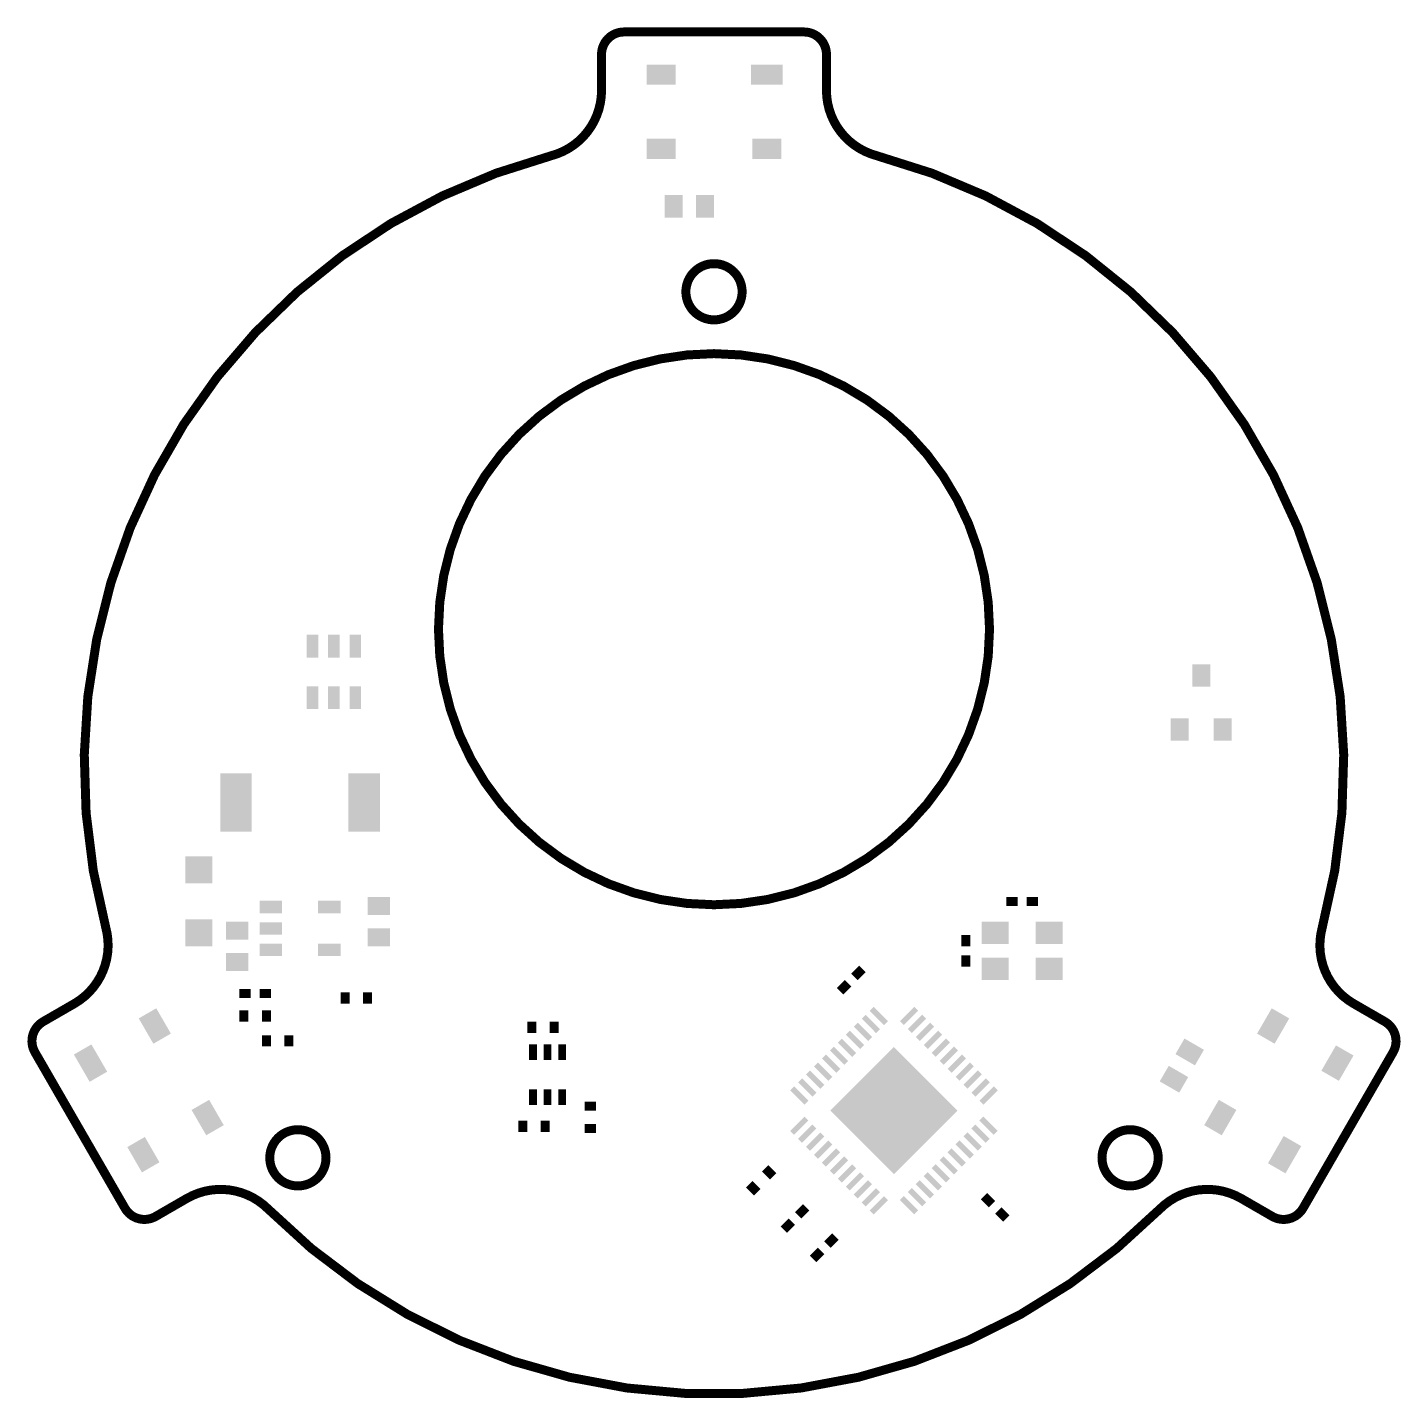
# Model space of a CAD drawing. Extents: x 4.5 to 65.5, y 0.8 to 61.8.
import ezdxf

# ---------------------------------------------------------------- set-up
doc = ezdxf.new("R2010")
doc.units = 0
doc.layers.add('20', color=7, linetype='CONTINUOUS')
doc.layers.add('31', color=253, linetype='CONTINUOUS')

# ---------------------------------------------------------------- blocks, each defined once
blk = doc.blocks.new('RECT')
blk.add_solid([(-0.5, -0.5), (0.5, -0.5), (-0.5, 0.5), (0.5, 0.5)])

msp = doc.modelspace()

# ---------------------------------------------------------------- linework, layer by layer
at = {"layer": '20'}
for points, const_width in [([(31, 61.55, 0.4142), (30, 60.55)], 0.4), ([(31, 61.65, 1), (31, 61.45)], 0.2), ([(31, 61.45, 1), (31, 61.65)], 0.2), ([(40, 60.55, 0.4142), (39, 61.55)], 0.4), ([(39, 61.65, 1), (39, 61.45)], 0.2), ([(39, 61.45, 1), (39, 61.65)], 0.2), ([(30.1, 60.55, 1), (29.9, 60.55)], 0.2), ([(29.9, 60.55, 1), (30.1, 60.55)], 0.2), ([(40.1, 60.55, 1), (39.9, 60.55)], 0.2), ([(39.9, 60.55, 1), (40.1, 60.55)], 0.2), ([(27.7742, 56.0516, 0.3397), (30, 58.95)], 0.4), ([(30.1, 58.95, 1), (29.9, 58.95)], 0.2), ([(29.9, 58.95, 1), (30.1, 58.95)], 0.2), ([(40, 58.95, 0.3397), (42.2258, 56.0516)], 0.4), ([(40.1, 58.95, 1), (39.9, 58.95)], 0.2), ([(39.9, 58.95, 1), (40.1, 58.95)], 0.2), ([(27.7742, 56.0516, 0.4147), (7.9597, 21.7319)], 0.4), ([(27.7484, 56.1482, 1), (27.8, 55.955)], 0.2), ([(27.8, 55.955, 1), (27.7484, 56.1482)], 0.2), ([(62.0403, 21.7319, 0.4147), (42.2258, 56.0516)], 0.4), ([(42.2516, 56.1482, 1), (42.2, 55.955)], 0.2), ([(42.2, 55.955, 1), (42.2516, 56.1482)], 0.2), ([(35, 48.75, 1), (35, 51.25, 1), (35, 48.75)], 0.4), ([(35, 22.75, 1), (35, 47.25, 1), (35, 22.75)], 0.4), ([(6.5626, 18.3552, 0.3397), (7.9598, 21.7319)], 0.4), ([(8.0563, 21.7579, 1), (7.8632, 21.706)], 0.2), ([(7.8632, 21.706, 1), (8.0563, 21.7579)], 0.2), ([(62.0403, 21.7319, 0.3397), (63.4374, 18.3551)], 0.4), ([(61.9437, 21.7579, 1), (62.1368, 21.706)], 0.2), ([(62.1368, 21.706, 1), (61.9437, 21.7579)], 0.2), ([(6.5126, 18.4418, 1), (6.6126, 18.2685)], 0.2), ([(6.6126, 18.2685, 1), (6.5126, 18.4418)], 0.2), ([(63.4874, 18.4418, 1), (63.3874, 18.2685)], 0.2), ([(63.3874, 18.2685, 1), (63.4874, 18.4417)], 0.2), ([(5.1769, 17.5552, 0.4142), (4.8109, 16.1891)], 0.4), ([(5.1269, 17.6418, 1), (5.2269, 17.4685)], 0.2), ([(5.2269, 17.4685, 1), (5.1269, 17.6418)], 0.2), ([(65.1891, 16.1891, 0.4142), (64.8231, 17.5551)], 0.4), ([(64.8731, 17.6417, 1), (64.7731, 17.4685)], 0.2), ([(64.7731, 17.4685, 1), (64.8731, 17.6418)], 0.2), ([(4.8975, 16.2391, 1), (4.7243, 16.1391)], 0.2), ([(4.7243, 16.1391, 1), (4.8975, 16.2391)], 0.2), ([(65.1025, 16.2391, 1), (65.2757, 16.1391)], 0.2), ([(65.2757, 16.1391, 1), (65.1025, 16.2391)], 0.2), ([(16.5, 10.25, 1), (16.5, 12.75, 1), (16.5, 10.25)], 0.4), ([(53.5, 10.25, 1), (53.5, 12.75, 1), (53.5, 10.25)], 0.4), ([(15.1856, 9.2165, 0.3397), (11.5626, 9.6949)], 0.4), ([(11.5126, 9.7815, 1), (11.6126, 9.6083)], 0.2), ([(11.6126, 9.6083, 1), (11.5126, 9.7815)], 0.2), ([(58.4374, 9.6949, 0.3397), (54.8144, 9.2165)], 0.4), ([(58.4874, 9.7815, 1), (58.3874, 9.6083)], 0.2), ([(58.3874, 9.6083, 1), (58.4874, 9.7815)], 0.2), ([(8.8109, 9.2609, 0.4142), (10.1769, 8.8949)], 0.4), ([(8.8975, 9.3109, 1), (8.7243, 9.2109)], 0.2), ([(8.7243, 9.2109, 1), (8.8975, 9.3109)], 0.2), ([(15.1856, 9.2165, 0.4147), (54.8145, 9.2165)], 0.4), ([(15.2563, 9.2871, 1), (15.1148, 9.1458)], 0.2), ([(15.1148, 9.1458, 1), (15.2563, 9.2871)], 0.2), ([(54.7437, 9.2871, 1), (54.8852, 9.1458)], 0.2), ([(54.8852, 9.1458, 1), (54.7437, 9.2871)], 0.2), ([(59.8231, 8.8949, 0.4142), (61.1891, 9.2609)], 0.4), ([(61.1025, 9.3109, 1), (61.2757, 9.2109)], 0.2), ([(61.2757, 9.2109, 1), (61.1025, 9.3109)], 0.2), ([(10.1269, 8.9815, 1), (10.2269, 8.8083)], 0.2), ([(10.2269, 8.8083, 1), (10.1269, 8.9815)], 0.2), ([(59.8731, 8.9815, 1), (59.7731, 8.8083)], 0.2), ([(59.7731, 8.8083, 1), (59.8731, 8.9815)], 0.2)]:
    msp.add_lwpolyline(points, format="xyb", dxfattribs=dict(at, const_width=const_width))
at = {"layer": '20', "const_width": 0.4}
for points in [[(31, 61.55), (39, 61.55)], [(30, 58.95), (30, 60.55)], [(40, 60.55), (40, 58.95)], [(5.1769, 17.5552), (6.5626, 18.3552)], [(63.4374, 18.3552), (64.8231, 17.5552)], [(8.8109, 9.2609), (4.8109, 16.1891)], [(65.1891, 16.1891), (61.1891, 9.2609)], [(11.5626, 9.6949), (10.1769, 8.8949)], [(59.8231, 8.8949), (58.4374, 9.6949)]]:
    msp.add_lwpolyline(points, dxfattribs=at)

# ---------------------------------------------------------------- block references
at = {"layer": '31'}
for p, xscale, yscale in [((32.65, 59.65), 1.3, 0.9), ((37.35, 59.65), 1.4, 0.9), ((32.65, 56.35), 1.3, 0.9), ((37.35, 56.35), 1.3, 0.9), ((14.15, 18.8), 0.5, 0.4), ((15.05, 18.8), 0.5, 0.4), ((18.6, 18.6), 0.4, 0.5), ((19.6, 18.6), 0.4, 0.5)]:
    msp.add_blockref('RECT', p, dxfattribs=dict(at, xscale=xscale, yscale=yscale))
for p, xscale, rotation in [((33.2, 53.8), 0.8, 180), ((34.6, 53.8), 0.8, 180), ((15.3, 22.65), 0.55, 270), ((17.9, 22.65), 0.55, 270), ((20.1, 22.7), 0.8, 270), ((13.8, 21.6), 0.8, 90), ((47.5, 21.5), 1.2, 180), ((49.9, 21.5), 1.2, 180), ((15.3, 21.7), 0.55, 270), ((20.1, 21.3), 0.8, 270), ((15.3, 20.75), 0.55, 270), ((17.9, 20.75), 0.55, 270), ((13.8, 20.2), 0.8, 90), ((47.5, 19.9), 1.2, 180), ((49.9, 19.9), 1.2, 180), ((56.15, 16.2062), 0.8, 60), ((55.45, 14.9938), 0.8, 60)]:
    msp.add_blockref('RECT', p, dxfattribs=dict(at, xscale=xscale, rotation=rotation))
for p, xscale, yscale, rotation in [((17.15, 34.243), 0.508, 1.016, 180), ((18.1, 34.243), 0.508, 1.016, 180), ((19.05, 34.243), 0.508, 1.016, 180), ((17.15, 31.957), 0.508, 1.016, 180), ((18.1, 31.957), 0.508, 1.016, 180), ((19.05, 31.957), 0.508, 1.016, 180), ((13.75, 27.3), 2.6, 1.4, 270), ((19.45, 27.3), 2.6, 1.4, 270), ((12.1, 24.3), 1.2, 1.2, 270), ((48.25, 22.9), 0.5, 0.4, 180), ((49.15, 22.9), 0.5, 0.4, 180), ((12.1, 21.5), 1.2, 1.2, 270), ((46.2, 21.15), 0.5, 0.4, 90), ((46.2, 20.25), 0.5, 0.4, 90), ((41.4182, 19.7182), 0.5, 0.4, 45), ((40.7818, 19.0818), 0.5, 0.4, 45), ((10.1389, 17.3602), 1.3, 0.9, 120), ((14.1, 17.8), 0.4, 0.5, 180), ((15.1, 17.8), 0.4, 0.5, 180), ((41.9747, 17.4537), 0.9, 0.25, 315), ((42.3282, 17.8073), 0.9, 0.25, 315), ((43.6718, 17.8073), 0.9, 0.25, 225), ((44.0253, 17.4537), 0.9, 0.25, 225), ((59.8601, 17.3602), 1.3, 0.9, 240), ((26.9, 17.3), 0.4, 0.5, 180), ((27.9, 17.3), 0.4, 0.5, 180), ((41.2676, 16.7466), 0.9, 0.25, 315), ((41.6211, 17.1002), 0.9, 0.25, 315), ((44.3789, 17.1002), 0.9, 0.25, 225), ((44.7324, 16.7466), 0.9, 0.25, 225), ((7.2811, 15.7102), 1.4, 0.9, 120), ((15.1, 16.7), 0.4, 0.5, 180), ((16.1, 16.7), 0.4, 0.5, 180), ((26.95, 16.2), 0.7, 0.35, 270), ((27.6, 16.2), 0.7, 0.35, 270), ((28.25, 16.2), 0.7, 0.35, 270), ((40.914, 16.3931), 0.9, 0.25, 315), ((45.086, 16.3931), 0.9, 0.25, 225), ((62.7179, 15.7102), 1.3, 0.9, 240), ((40.2069, 15.686), 0.9, 0.25, 315), ((40.5605, 16.0395), 0.9, 0.25, 315), ((43, 13.6), 4, 4, 135), ((45.4395, 16.0395), 0.9, 0.25, 225), ((45.7931, 15.686), 0.9, 0.25, 225), ((39.4998, 14.9789), 0.9, 0.25, 315), ((39.8534, 15.3324), 0.9, 0.25, 315), ((46.1466, 15.3324), 0.9, 0.25, 225), ((46.5002, 14.9789), 0.9, 0.25, 225), ((38.7927, 14.2718), 0.9, 0.25, 315), ((39.1463, 14.6253), 0.9, 0.25, 315), ((46.8537, 14.6253), 0.9, 0.25, 225), ((47.2073, 14.2718), 0.9, 0.25, 225), ((12.4889, 13.2898), 1.3, 0.9, 120), ((26.95, 14.2), 0.7, 0.35, 270), ((27.6, 14.2), 0.7, 0.35, 270), ((28.25, 14.2), 0.7, 0.35, 270), ((57.5101, 13.2898), 1.3, 0.9, 240), ((29.5, 13.8), 0.4, 0.5, 270), ((26.5, 12.9), 0.4, 0.5, 180), ((27.5, 12.9), 0.4, 0.5, 180), ((29.5, 12.8), 0.4, 0.5, 270), ((38.7927, 12.9282), 0.9, 0.25, 45), ((39.1463, 12.5747), 0.9, 0.25, 45), ((46.8537, 12.5747), 0.9, 0.25, 135), ((47.2073, 12.9282), 0.9, 0.25, 135), ((9.6311, 11.6398), 1.3, 0.9, 120), ((39.4998, 12.2211), 0.9, 0.25, 45), ((39.8534, 11.8676), 0.9, 0.25, 45), ((46.1466, 11.8676), 0.9, 0.25, 135), ((46.5002, 12.2211), 0.9, 0.25, 135), ((60.3679, 11.6398), 1.4, 0.9, 240), ((40.2069, 11.514), 0.9, 0.25, 45), ((45.7931, 11.514), 0.9, 0.25, 135), ((37.4536, 10.8536), 0.4, 0.5, 225), ((40.5605, 11.1605), 0.9, 0.25, 45), ((40.914, 10.8069), 0.9, 0.25, 45), ((45.086, 10.8069), 0.9, 0.25, 135), ((45.4395, 11.1605), 0.9, 0.25, 135), ((36.7464, 10.1464), 0.4, 0.5, 225), ((41.2676, 10.4534), 0.9, 0.25, 45), ((41.6211, 10.0998), 0.9, 0.25, 45), ((44.3789, 10.0998), 0.9, 0.25, 135), ((44.7324, 10.4534), 0.9, 0.25, 135), ((41.9747, 9.7463), 0.9, 0.25, 45), ((42.3282, 9.3927), 0.9, 0.25, 45), ((43.6718, 9.3927), 0.9, 0.25, 135), ((44.0253, 9.7463), 0.9, 0.25, 135), ((47.1818, 9.6182), 0.5, 0.4, 135), ((38.9182, 9.1182), 0.5, 0.4, 225), ((47.8182, 8.9818), 0.5, 0.4, 135), ((38.2818, 8.4818), 0.5, 0.4, 225), ((40.2182, 7.8182), 0.5, 0.4, 45), ((39.5818, 7.1818), 0.5, 0.4, 45)]:
    msp.add_blockref('RECT', p, dxfattribs=dict(at, xscale=xscale, yscale=yscale, rotation=rotation))
at = {"layer": '31', "xscale": 0.8}
for p in [(56.66, 32.94), (55.71, 30.54), (57.61, 30.54)]:
    msp.add_blockref('RECT', p, dxfattribs=at)

doc.saveas('drawing.dxf')
